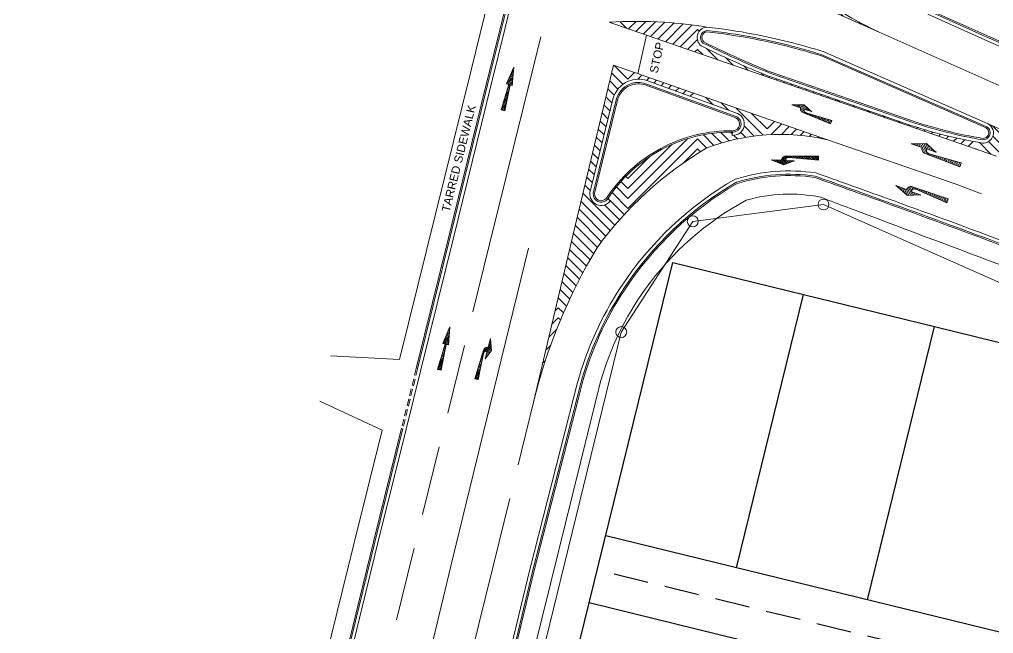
# Model space of a CAD drawing. Header units: metres. Extents: x -178 to 195, y -282 to 282.
# Drawn here: x -119 to -30.1, y 178.9 to 235 of the extents above; entities that cross this region are included whole.
import ezdxf
from ezdxf.enums import TextEntityAlignment as Align

# ---------------------------------------------------------------- set-up
doc = ezdxf.new("R2010")
doc.units = ezdxf.units.M
doc.linetypes.add('DASHED2', pattern=[9.524999999999999, 6.35, -3.175])
doc.linetypes.add('HIDDEN2', pattern=[4.762499999999999, 3.175, -1.5875])
doc.layers.add('CADASTRAL', color=7, linetype='Continuous')
for name, color, linetype, lineweight in [('my_cadastral', 14, 'Continuous', 0), ('ROAD_PAINT', 12, 'Continuous', 0), ('ROADS', 5, 'Continuous', 0)]:
    doc.layers.add(name, color=color, linetype=linetype, lineweight=lineweight)
doc.styles.add('Arial', font='arial.ttf', dxfattribs={"height": 1.68})
pattern_1 = [(45, (0, 0), (1.110223024625157e-16, 0.9071423681210248), [8.9802589, -8.9802589]), (135, (0, 0), (-1.110223024625157e-16, -0.9071423681210248), [8.9802589, -8.9802589])]

msp = doc.modelspace()

# ---------------------------------------------------------------- hatches: boundary and pattern name
at = {"layer": 'ROAD_PAINT', "linetype": 'Continuous', "lineweight": 0}
h = msp.add_hatch(dxfattribs=at)
h.set_pattern_fill('LT124 RAILW', color=2, scale=0.5, style=0)
h.set_pattern_definition(pattern_1)
edge = h.paths.add_edge_path(flags=0)
edge.add_line((-57.93220524840581, 262.2866603322327), (-61.89860524842516, 243.2716603321023))
edge.add_line((-61.89860524842516, 243.2716603321023), (-40.57190524848556, 233.8070603334345))
edge.add_arc((-26.57672327322751, 263.912363348283), 33.19931306723726, 225.760315768355, 245.0674938111032, ccw=False)
edge.add_arc((-26.57672327322781, 263.9123633482828), 33.19931306723699, 199.8000674166894, 225.7603157683552, ccw=False)
edge.add_arc((-36.1538789355508, 257.7449928383076), 22.24684788042048, 168.2203243312785, 193.1958876690717, ccw=False)
edge = h.paths.add_edge_path(flags=0)
edge.add_line((-59.8709052484628, 250.4797603338957), (-60.93500524834235, 245.2285603317432))
edge.add_arc((-58.53697672607257, 244.8634660139074), 2.425661694164169, 171.3433264724511, 209.3007967052226)
edge.add_arc((-58.53697672607269, 244.8634660139073), 2.425661694163986, 209.3007967052217, 238.2131117864745)
edge.add_line((-59.81472140674089, 242.8016214063875), (-53.07940524850711, 239.7566603319719))
edge.add_arc((-52.63874186652016, 240.7505849885753), 1.087230628352728, 246.0895641885094, 326.4151571708157)
edge.add_arc((-52.63874186652014, 240.7505849885753), 1.087230628352698, 326.4151571708164, 413.5441032947952)
edge.add_line((-51.99270524825261, 241.6250603324734), (-52.17096640133832, 241.3837659867035))
edge.add_arc((-45.28894668273624, 252.4202391954948), 13.00638059936726, 212.1052351275777, 238.0535498730533, ccw=False)
edge.add_arc((-45.28894668273651, 252.4202391954945), 13.00638059936688, 190.4559746781816, 212.1052351275773, ccw=False)
edge.add_line((-58.07935171056703, 250.0598418730856), (-57.78150524843659, 250.0239603319205))
edge.add_arc((-58.84789620673073, 250.1524283714414), 1.074101351414205, 353.1306855176528, 450.6512808351816)
edge.add_arc((-58.84789620673079, 250.1524283714415), 1.074101351414119, 90.65128083517865, 162.2568998240643)
h = msp.add_hatch(dxfattribs=at)
h.set_pattern_fill('LT124 RAILW', color=2, scale=0.5, style=0)
h.set_pattern_definition(pattern_1)
edge = h.paths.add_edge_path(flags=0)
edge.add_line((-65.19720951556668, 234.6989027893207), (-61.81381019979496, 233.5294053588354))
edge.add_line((-61.81381019979496, 233.5294053588354), (-29.86596885374256, 222.4863936192546))
edge.add_line((-29.86596885374256, 222.4863936192546), (-16.01840524846193, 217.1702603325248))
edge.add_line((-16.01840524846193, 217.1702603325248), (-3.185505248278787, 212.243660332635))
edge.add_line((-3.185505248278787, 212.243660332635), (13.21279475175106, 205.6180603322573))
edge.add_line((13.21279475175106, 205.6180603322573), (19.80579475167178, 202.8522603320889))
edge.add_line((19.80579475167178, 202.8522603320889), (13.34639475165022, 205.8052603318356))
edge.add_line((13.34639475165022, 205.8052603318356), (-2.838905248238007, 212.9842603318393))
edge.add_line((-2.838905248238007, 212.9842603318393), (-15.33930524840252, 218.5671603316441))
edge.add_line((-15.33930524840252, 218.5671603316441), (-30.60930679658082, 225.4312027448654))
edge.add_arc((-31.07627533330902, 224.6138540955163), 0.941338636669518, -27.00922006804501, 60.25976045999528, ccw=False)
edge.add_arc((-31.07627533330905, 224.6138540955163), 0.9413386366695045, 267.0773747043786, 332.99077993195556, ccw=False)
edge.add_arc((-23.94416907546005, 266.7269318343751), 43.64780879504443, 255.9755448551912, 260.53175968138896, ccw=False)
edge.add_arc((-23.94416907546488, 266.7269318343542), 43.6478087950229, 251.0563568588357, 255.9755448551906, ccw=False)
edge.add_line((-38.11390524835589, 225.4431603327394), (-50.46630524836655, 229.7128603332676))
edge.add_arc((-19.04023660781394, 308.3931982158526), 84.72421943882672, 245.6942598843257, 248.2275153835717, ccw=False)
edge.add_arc((-19.04023660779418, 308.3931982158946), 84.72421943887313, 243.52305313585669, 245.6942598843251, ccw=False)
edge.add_arc((-56.20944861914086, 233.304327144034), 0.9621781659847715, 164.0544481990009, 231.1132703444243, ccw=False)
edge.add_arc((-56.20944861914077, 233.304327144034), 0.9621781659848797, 96.05200131010491, 164.0544481990008, ccw=False)
edge.add_arc((-62.60321896104286, 196.9428040737477), 37.8451024204856, 80.42925443019817, 86.34098868298982)
edge.add_arc((-62.60321896104345, 196.9428040737363), 37.84510242049701, 86.34098868299003, 93.93026633314967)
h = msp.add_hatch(dxfattribs=at)
h.set_pattern_fill('LT124 RAILW', color=2, scale=0.5, style=0)
h.set_pattern_definition(pattern_1)
edge = h.paths.add_edge_path(flags=0)
edge.add_line((-64.8146052482407, 230.7742603318766), (-45.27729913638785, 223.9662733968627))
edge.add_arc((-49.58760861416079, 205.7930008240353), 18.6774356858874, 76.65722000311186, 111.219996597546)
edge.add_arc((-39.6250783814419, 194.8739370093137), 32.89755045507583, 120.5526861966422, 144.2018280320156)
edge.add_arc((-22.85089903203264, 187.9566231792617), 50.72323710457696, 148.9528917566809, 166.2266951006702)
edge.add_line((-72.11560524826194, 200.0328603331002), (-68.31690524829173, 216.128760331776))
edge.add_line((-68.31690524829173, 216.128760331776), (-64.8146052482407, 230.7742603318766))
edge = h.paths.add_edge_path(flags=0)
edge.add_arc((-54.0578619746124, 211.1971695064265), 13.48228246090942, 118.2134080577008, 146.7579088599786)
edge.add_line((-65.33392843168791, 218.587857269508), (-65.0909052484203, 218.4119603326544))
edge.add_arc((-65.93046143311803, 219.0196198950846), 1.036390240728398, 245.8603789326928, 324.1034823297297, ccw=False)
edge.add_arc((-65.93046143311803, 219.0196198950847), 1.036390240728428, 173.0815231640078, 245.86037893269338, ccw=False)
edge.add_line((-66.95930524845608, 219.1444603321142), (-64.86160524828384, 227.6822603321601))
edge.add_arc((-62.54164266028756, 227.119328812753), 2.387282619474351, 112.2687061045394, 166.360961455521, ccw=False)
edge.add_arc((-62.5416426602875, 227.1193288127528), 2.387282619474601, 71.21375122707758, 112.26870610453861, ccw=False)
edge.add_line((-61.77284577946754, 229.3794327177286), (-53.49885682414357, 226.3805584247827))
edge.add_arc((-53.91810712413772, 225.4232155197972), 1.045120209244462, -12.58703942930049, 66.34989012995487, ccw=False)
edge.add_arc((-53.91810712413782, 225.4232155197972), 1.045120209244601, 267.0713226886469, 347.4129605707009, ccw=False)
edge.add_line((-53.97150524848985, 224.3794603319839), (-53.95617740661682, 224.6790685048756))
edge.add_arc((-54.05786197461217, 211.1971695064267), 13.48228246090938, 89.56786606122098, 118.213408057702)

# ---------------------------------------------------------------- linework, layer by layer
at = {"layer": 'CADASTRAL', "color": 1, "linetype": 'Continuous', "lineweight": 0}
for p, q in [((-57.57410524848092, 216.5283603323624), (-45.64510524844081, 218.0683603319339)), ((-45.64510524844081, 218.0683603319339), (97.18589475173212, 154.5443603326567)), ((-64.10410524842882, 206.4183603329584), (-57.57410524848092, 216.5283603323624)), ((-119.026105248362, -17.44163966784254), (-64.10410524842882, 206.4183603329584))]:
    msp.add_line(p, q, dxfattribs=at)
for centre in [(-45.64510524844081, 218.0683603319339), (-57.57410524848092, 216.5283603323624), (-64.10410524842882, 206.4183603329584)]:
    msp.add_circle(centre, 0.5, dxfattribs=at)
at = {"layer": 'my_cadastral', "color": 252, "lineweight": -3, "true_color": 0x939598}
for p, q in [((-67.0233381442863, 181.7059866319653), (-59.40061116616464, 212.7759342181875)), ((-59.40061116616464, 212.7759342181875), (-47.46102973865131, 209.8466672133041)), ((-53.57990064851713, 184.9063802265022), (-47.46102973865131, 209.8466672133041)), ((-47.46102973865131, 209.8466672133041), (-35.52144683412985, 206.9173998460502)), ((-41.64031769111738, 181.9771130747783), (-35.52144678125154, 206.9174000615802)), ((-35.52144683412985, 206.9173998460502), (-23.51945082885215, 203.97282017999)), ((-73.14221035271491, 156.7656999637539), (-67.02333944284909, 181.7059869505558))]:
    msp.add_line(p, q, dxfattribs=at)
at = {"layer": 'my_cadastral', "color": 0, "lineweight": -3}
for p, q in [((103.5610536469287, 146.3532862000355), (-65.51948223889134, 187.8356465675709)), ((97.01538281582437, 141.4605893634582), (-67.0233381442863, 181.7059866319653))]:
    msp.add_line(p, q, dxfattribs=at)
at = {"layer": 'my_cadastral', "color": 0, "linetype": 'HIDDEN2', "lineweight": -3}
msp.add_line((100.2207748233154, 143.8565258136258), (-66.28690519127787, 184.7076595656031), dxfattribs=at)
at = {"layer": 'ROAD_PAINT', "color": 2, "linetype": 'Continuous', "lineweight": 0}
for p, q in [((-61.89860524842516, 243.2716603321023), (-40.57190524848556, 233.8070603334345)), ((-73.9075052482367, 230.5956603311934), (-74.57626876166465, 229.0715792507819)), ((-74.0903652176728, 230.1789421228629), (-73.9345200143494, 230.2717315025365)), ((-73.9075052482367, 230.5956603311934), (-74.04582281596632, 228.9370657372485)), ((-74.01470265889874, 230.3513713518412), (-73.92334387879582, 230.4057685087002)), ((-73.93904010012459, 230.5238005808196), (-73.91216378391782, 230.5397988652695)), ((-68.31690524829173, 216.128760331776), (-64.8146052482407, 230.7742603318766)), ((-64.8146052482407, 230.7742603318766), (-45.27729913638782, 223.9662733968627)), ((-74.54433661099316, 229.1443600993985), (-74.00158340118479, 229.4675280692028)), ((-74.468674052219, 229.3167893283769), (-73.9904019611717, 229.6015637302313)), ((-74.39301149344485, 229.4892185573551), (-73.97922717075319, 229.7355954319357)), ((-74.31734893467078, 229.6616477863334), (-73.9680510351996, 229.8696324380994)), ((-74.24168637589668, 229.8340770153117), (-73.95687094032164, 230.0036627946685)), ((-74.16602381712255, 230.00650624429), (-73.94569480476798, 230.1376998008322)), ((-75.06203903204062, 226.7107143868806), (-74.36409038338536, 229.0177738453686)), ((-74.74377146462155, 226.6300062787606), (-74.2580011942457, 228.9908711426618)), ((-74.57626876166465, 229.0715792507819), (-74.36409038338536, 229.0177738453686)), ((-74.55979383933315, 228.3708796776679), (-74.36125024399789, 228.4890971832721)), ((-74.51279103325166, 228.5262442188187), (-74.331376793586, 228.6342625049695)), ((-74.48956206738086, 229.0495916718598), (-74.01275819160334, 229.3334963674987)), ((-74.46579353162952, 228.6816101051047), (-74.30150999276866, 228.7794238673427)), ((-74.41879072554805, 228.8369746462555), (-74.27164184681627, 228.9245905341755)), ((-74.3717879194665, 228.9923391874064), (-74.02393432715691, 229.199459361335)), ((-74.2580011942457, 228.9908711426618), (-74.04582281596632, 228.9370657372485)), ((-74.18949410035874, 228.9734987223891), (-74.03511046271059, 229.0654223551714)), ((-74.84180671649794, 227.4386857811686), (-74.54046569322598, 227.6181157859248)), ((-74.79480391041646, 227.5940503223194), (-74.51059358794919, 227.7632758031628)), ((-74.7478011043349, 227.7494148634703), (-74.48072544199685, 227.9084424699955)), ((-74.70080225757782, 227.9047860542156), (-74.4508572960444, 228.0536091368281)), ((-74.6537994514962, 228.0601505953664), (-74.4209851907676, 228.1987691540662)), ((-74.60679664541459, 228.2155151365171), (-74.39111704481522, 228.3439358208988)), ((-75.06203903204062, 226.7107143868806), (-74.74377146462155, 226.6300062787606)), ((-75.02981263636461, 226.8172262714303), (-74.65994089122495, 227.0374610726484)), ((-75.01486116963021, 226.6987507549869), (-74.68980903717747, 226.8922944058156)), ((-74.98281513474255, 226.9725921577162), (-74.63006878594821, 227.1826210898864)), ((-74.93581232866109, 227.1279566988669), (-74.60020063999575, 227.3277877567191)), ((-74.88880952257956, 227.2833212400178), (-74.57033383917846, 227.4729491190921)), ((-74.86482453388946, 226.6607036076839), (-74.71967718312983, 226.747127738983)), ((-47.41350524835434, 227.1774603319354), (-48.53408395158272, 227.1757487919833)), ((-47.73502631793503, 226.8974478521813), (-48.53408395158272, 227.1757487919833)), ((-48.42279020554628, 227.1369866892115), (-48.44159603165228, 227.1758928006938)), ((-48.28153679235815, 227.0877900405781), (-48.32420455457827, 227.1760711027973)), ((-48.1402783850598, 227.0385916525636), (-48.20681807161449, 227.1762511442814)), ((-47.9990249718718, 226.9893950039302), (-48.08943158865056, 227.1764311857656)), ((-47.85777155868378, 226.9401983552966), (-47.97204011157651, 227.1766094878689)), ((-47.49907444860472, 226.4411556284452), (-47.85465362861274, 227.1767895293532)), ((-47.75094397136407, 226.8323544526579), (-47.75423394126462, 226.7654277623207)), ((-47.75423394126462, 226.7654277623207), (-47.74478187376054, 226.6990863150654)), ((-47.73502631793503, 226.8974478521813), (-47.75094397136407, 226.8323544526579)), ((-47.67217213362075, 226.5562327538429), (-47.74694954012585, 226.7109347114938)), ((-47.74478187376054, 226.6990863150654), (-47.72293011932874, 226.6357397113326)), ((-47.35343040554179, 226.3828755003395), (-47.73726714564889, 227.1769695708374)), ((-47.41409215154808, 226.7514161656748), (-47.61987566857491, 227.1771478729407)), ((-47.2927529118213, 226.743410021382), (-47.5024891856111, 227.1773279144251)), ((-47.41717259096715, 226.7357061017421), (-47.42035175656389, 226.6874109296605)), ((-47.40541504405543, 226.7826487145132), (-47.41717259096715, 226.7357061017421)), ((-47.41350524835434, 227.1774603319354), (-46.73620427587549, 226.5495716774292)), ((-46.73620427587549, 226.5495716774292), (-47.40541504405543, 226.7826487145132)), ((-47.15149450452305, 226.6942116333676), (-47.36200063381711, 227.1297136361964)), ((-47.01024109133498, 226.6450149847343), (-47.1491446905754, 226.93239191132)), ((-46.8689876781468, 226.5958183361006), (-46.93629048671463, 226.7350651923333)), ((-47.72293011932874, 226.6357397113326), (-47.68946583404413, 226.5776780755852)), ((-47.68946583404413, 226.5776780755852), (-47.64560666934619, 226.5270166730314)), ((-47.64560666934619, 226.5270166730314), (-47.5929387081493, 226.4855846950058)), ((-47.5929387081493, 226.4855846950058), (-47.53337022653427, 226.4548811552291)), ((-44.99498667460791, 225.4391370264941), (-47.53337022653427, 226.4548811552291)), ((-47.42035175656389, 226.6874109296605), (-47.41485460673251, 226.6393306642582)), ((-47.41485460673251, 226.6393306642582), (-47.40086293041009, 226.5930013972721)), ((-47.40086293041009, 226.5930013972721), (-47.37881500841386, 226.5499141551723)), ((-47.37881500841386, 226.5499141551723), (-47.3494297407407, 226.5114617033291)), ((-47.3494297407407, 226.5114617033291), (-47.31364391058037, 226.4788774965298)), ((-47.31364391058037, 226.4788774965298), (-47.27261762649031, 226.4532039749361)), ((-47.27261762649031, 226.4532039749361), (-47.22766592020179, 226.4352799403533)), ((-47.20778636247891, 226.3245953722342), (-47.26935433795572, 226.451977817177)), ((-44.89062382217746, 225.7387836390979), (-47.23759476512151, 226.4384468269435)), ((-47.06213732530566, 226.2663135047475), (-47.12969574214256, 226.4060805791747)), ((-46.91649328224284, 226.2080333766422), (-46.99245215549698, 226.3651795915564)), ((-46.77084923917987, 226.1497532485368), (-46.85520856885143, 226.3242786039382)), ((-46.62520020200668, 226.0914713810503), (-46.71795998809574, 226.2833758769393)), ((-46.47955615894369, 226.0331912529447), (-46.58071640145011, 226.242474889321)), ((-46.33391211588076, 225.9749111248392), (-46.44346782069438, 226.2015721623221)), ((-46.18826807281781, 225.9166309967335), (-46.30622597342974, 226.1606661805935)), ((-46.04261903564461, 225.8583491292471), (-46.16898238678417, 226.1197651929754)), ((-45.89697499258166, 225.8000690011416), (-46.03173380602838, 226.0788624659762)), ((-45.75133094951872, 225.7417888730361), (-45.89449021938289, 226.0379614783582)), ((-45.60568191234561, 225.6835070055496), (-45.75724663273731, 225.99706049074)), ((-45.46003786928266, 225.625226877444), (-45.61999805198153, 225.9561577637409)), ((-45.31439382621968, 225.5669467493385), (-45.48275446533594, 225.9152567761226)), ((-45.16874978315675, 225.508666621233), (-45.34551087869041, 225.8743557885045)), ((-45.02310074598365, 225.4503847537464), (-45.2082622979347, 225.8334530615055)), ((-44.95528704554337, 225.5531225979285), (-45.07101871128913, 225.7925520738873)), ((-44.99498667460791, 225.4391370264941), (-44.89062382217746, 225.7387836390979)), ((-44.90609039690764, 225.69437601111), (-44.93377512464361, 225.751651086269)), ((-36.2399052484252, 223.627960331738), (-37.63880699888795, 223.6099599103936)), ((-36.63732680436964, 223.273842179394), (-37.63880699888795, 223.6099599103936)), ((-37.49931958554524, 223.5631450126728), (-37.52334748750879, 223.6114490177574)), ((-37.32228292415921, 223.5037278007754), (-37.37679896027748, 223.6133334900472)), ((-37.14524000352198, 223.4443084881421), (-37.23025669229746, 223.615220063073)), ((-36.96820334213606, 223.3848912762447), (-37.08371442431726, 223.6171066360984)), ((-36.79116668075017, 223.3254740643472), (-36.9371658970859, 223.6189911083881)), ((-36.33630582198858, 222.707549097909), (-36.79062362910585, 223.620877681414)), ((-36.6562768290217, 223.1923544971629), (-36.65943655053854, 223.1087569088337)), ((-36.63732680436964, 223.273842179394), (-36.6562768290217, 223.1923544971629)), ((-36.15365932333213, 222.6368542635018), (-36.64408136112572, 223.6227642544394)), ((-36.23460653940668, 223.0960801864941), (-36.49753283389448, 223.6246487267292)), ((-36.08301377595507, 223.0878031160218), (-36.35099056591438, 223.6265352997549)), ((-36.2399052484252, 223.627960331738), (-35.38547656122189, 222.8536950156449)), ((-36.22421622413094, 223.1351936153569), (-36.23822974438642, 223.0764241964062)), ((-35.38547656122189, 222.8536950156449), (-36.22421622413094, 223.1351936153569)), ((-35.90597085531791, 223.0283838033885), (-36.1749311556467, 223.5690826848106)), ((-35.72893419393197, 222.9689665914912), (-35.90640921330728, 223.3257603773953)), ((-49.45309717253293, 222.2523325419583), (-49.4773482598431, 222.1826189792742)), ((-49.41607470654515, 222.3161858360724), (-49.45309717253293, 222.2523325419583)), ((-49.36762429772388, 222.3718650558011), (-49.41607470654515, 222.3161858360724)), ((-48.93206980376481, 221.821511959878), (-49.39986353576456, 222.3373105316255)), ((-49.30949492791665, 222.4173502827007), (-49.36762429772388, 222.3718650558011)), ((-49.08946618600148, 222.1684702244766), (-49.31307813107391, 222.4150291542014)), ((-49.24380195812217, 222.4510010510855), (-49.30949492791665, 222.4173502827007)), ((-49.17292070190906, 222.471586144592), (-49.24380195812217, 222.4510010510855)), ((-49.02845257402471, 222.2746053327042), (-49.20141715614539, 222.4653256146849)), ((-49.09941816887201, 222.4783677418267), (-49.17292070190906, 222.471586144592)), ((-46.08798680434672, 222.4684984838217), (-49.09941816887201, 222.4783677418267)), ((-48.93486589528527, 222.3448247367137), (-49.05584417275535, 222.4782238964669)), ((-49.02107379849182, 222.2826429941501), (-49.05447637519713, 222.2411004370604)), ((-48.98078137990658, 222.3175451159731), (-49.02107379849182, 222.2826429941501)), ((-48.9349073337227, 222.344692627819), (-48.98078137990658, 222.3175451159731)), ((-48.88491723651114, 222.3632123070103), (-48.9349073337227, 222.344692627819)), ((-48.80385255636251, 222.3737828999403), (-48.89810194474877, 222.477704129731)), ((-48.83242678945152, 222.3725006886459), (-48.88491723651114, 222.3632123070103)), ((-48.77912391354874, 222.3722669177827), (-48.83242678945152, 222.3725006886459)), ((-46.10502369250202, 222.1194221791254), (-48.79057048691685, 222.3731288284081)), ((-48.6326461300152, 222.3584172432346), (-48.74035943279417, 222.4771901809333)), ((-48.46062038915875, 222.3421543252579), (-48.58262302272607, 222.4766706981458)), ((-48.28860075018882, 222.3258858732908), (-48.42488079471959, 222.4761509314097)), ((-48.11657500933256, 222.3096229553142), (-48.26713828276505, 222.4756369826124)), ((-47.94454926847622, 222.2933600373376), (-48.10939605475843, 222.4751172158764)), ((-47.77252962950637, 222.2770915853709), (-47.95165382675206, 222.4745974491404)), ((-47.60050388864994, 222.260828667394), (-47.79391131479731, 222.4740835003428)), ((-47.42848396573207, 222.2445660333656), (-47.63616908679087, 222.4735637336069)), ((-47.25645850882378, 222.2282972974506), (-47.47842657483632, 222.4730497848094)), ((-47.08443858590607, 222.2120346634219), (-47.32068434682974, 222.4725300180734)), ((-46.91241284504954, 222.1957717454454), (-47.16294211882324, 222.4720102513373)), ((-46.74038738814127, 222.1795030095304), (-47.00520542480709, 222.471496586488)), ((-46.56836164728499, 222.1632400915538), (-46.84746319680048, 222.470976819752)), ((-46.39634200831524, 222.1469716395868), (-46.68972068484582, 222.4704628709544)), ((-46.22431626745878, 222.13070872161), (-46.53197845683945, 222.4699431042186)), ((-46.1025612942675, 222.169875341031), (-46.37424176282315, 222.4694294393691)), ((-46.09453010519068, 222.3344299110643), (-46.21649953481663, 222.4689096726332)), ((-46.10502369250202, 222.1194221791254), (-46.08798680434672, 222.4684984838217)), ((-36.65943655053854, 223.1087569088337), (-36.64669744855395, 223.0260703213468)), ((-36.55402939801846, 222.8487604229506), (-36.64957128926344, 223.0408311250653)), ((-36.64669744855395, 223.0260703213468), (-36.61852102412453, 222.947298023707)), ((-36.61852102412453, 222.947298023707), (-36.57592238044948, 222.8752878545888)), ((-36.57592238044948, 222.8752878545888), (-36.52045157398588, 222.8126632646602)), ((-36.52045157398588, 222.8126632646602), (-36.45411455969982, 222.7616853553181)), ((-36.45411455969982, 222.7616853553181), (-36.37931484298163, 222.7241984743385)), ((-33.19602732293171, 221.4920827951151), (-36.37931484298163, 222.7241984743385)), ((-36.23822974438642, 223.0764241964062), (-36.24151489981823, 223.0160876897276)), ((-36.24151489981823, 223.0160876897276), (-36.23397162007936, 222.956142300034)), ((-36.23397162007936, 222.956142300034), (-36.21584859580506, 222.8985031045797)), ((-36.21584859580506, 222.8985031045797), (-36.18771408309275, 222.8450252902309)), ((-36.18771408309275, 222.8450252902309), (-36.15048527084663, 222.7974374024358)), ((-36.15048527084663, 222.7974374024358), (-36.10534909716066, 222.7572660194316)), ((-36.10534909716066, 222.7572660194316), (-36.05376859448209, 222.7257960959996)), ((-36.05376859448209, 222.7257960959996), (-35.99739731787453, 222.7040561724025)), ((-35.97101282467576, 222.5661594290954), (-36.04967735970404, 222.7243115630756)), ((-33.06998317380457, 221.8676378680524), (-36.00983728103214, 222.707869140902)), ((-35.78836006676801, 222.4954624939525), (-35.87467837086262, 222.668990744825)), ((-35.6057135681117, 222.424767659546), (-35.70276500044572, 222.619873036954)), ((-35.55189753254585, 222.9095493795936), (-35.63788937170378, 223.0824318107286)), ((-35.42306706945517, 222.3540728251392), (-35.53085163002875, 222.5707553290829)), ((-35.2404143115475, 222.2833758899966), (-35.35893200036071, 222.5216355204761)), ((-35.057767812891, 222.2126810555897), (-35.18701862994373, 222.4725178126048)), ((-34.87512131423458, 222.1419862211831), (-35.0150990002756, 222.423398003998)), ((-34.6924748155781, 222.0712913867761), (-34.84318773059453, 222.3742740368757)), ((-34.50982205767038, 222.0005944516334), (-34.67127436017762, 222.3251563290047)), ((-34.32717555901394, 221.9298996172267), (-34.49935473050947, 222.2760365203978)), ((-49.27510524840181, 221.6909603313543), (-50.41881656122295, 222.155005647347)), ((-49.48794641535427, 222.1095739456023), (-50.41881656122295, 222.155005647347)), ((-50.28688378532473, 222.1014748272298), (-50.33157075680138, 222.150747561101)), ((-50.03804654338898, 222.0005119060356), (-50.16701618676544, 222.1427163720251)), ((-49.78920901750514, 221.8995548027795), (-50.00246161672946, 222.134685182949)), ((-49.5403717755694, 221.798591881585), (-49.83790122875514, 222.126653709925)), ((-49.29153453363382, 221.6976289603907), (-49.67334665871915, 222.1186225208492)), ((-49.1659060511975, 221.7325184412897), (-49.50879208868317, 222.1105913317733)), ((-49.4773482598431, 222.1826189792742), (-49.48794641535427, 222.1095739456023)), ((-49.04898806945528, 221.7770122916149), (-49.46160791840565, 222.2319750544836)), ((-49.27510524840181, 221.6909603313543), (-48.32435873301812, 222.0527843184212)), ((-49.09660358342683, 222.1436310397829), (-49.10396248018327, 222.0908333686325)), ((-48.32435873301812, 222.0527843184212), (-49.10396248018327, 222.0908333686325)), ((-49.0799263789489, 222.1942593768526), (-49.09660358342683, 222.1436310397829)), ((-49.05447637519713, 222.2411004370604), (-49.0799263789489, 222.1942593768526)), ((-48.81515182202251, 221.8660058102034), (-49.01512256063696, 222.0864974805971)), ((-48.69823384028017, 221.9104996605282), (-48.85056799060092, 222.0784662915211)), ((-48.58131004059972, 221.9549932269052), (-48.68600760262657, 222.0704348184973)), ((-48.46439205885736, 221.9994870772298), (-48.52145303259065, 222.0624036294213)), ((-48.34747379316702, 222.0439867454933), (-48.35689846255477, 222.0543724403456)), ((-34.14452906035751, 221.8592047828199), (-34.3274413600926, 222.2269188125268)), ((-33.96187630244985, 221.7885078476772), (-34.15552798967566, 222.1778011046556)), ((-33.7792298037934, 221.7178130132704), (-33.98360836000749, 222.1286812960487)), ((-33.59658330513693, 221.6471181788636), (-33.81169498959051, 222.0795635881776)), ((-33.41393680648049, 221.5764233444569), (-33.63978161917366, 222.0304458803066)), ((-33.23128404857287, 221.5057264093142), (-33.46786198950556, 221.9813260716998)), ((-33.14808012860376, 221.6349439448604), (-33.29594861908862, 221.9322083638286)), ((-33.19602732293171, 221.4920827951151), (-33.06998317380457, 221.8676378680524)), ((-33.0886629167052, 221.8119806062431), (-33.12403524867175, 221.8830906559575)), ((-37.98170524831949, 218.8978603319265), (-39.05222955941001, 219.8115439624147)), ((-38.06136019156132, 219.4274013367706), (-39.05222955941001, 219.8115439624147)), ((-38.92873958763795, 219.7061450582796), (-38.95936032790839, 219.7755401948261)), ((-38.69582585336298, 219.5073542915011), (-38.78419939540689, 219.707633382178)), ((-38.46290971819688, 219.3085697176557), (-38.60903846290545, 219.6397265695294)), ((-37.90924194309618, 219.6250952880506), (-37.97227929513884, 219.5693278318812)), ((-37.83678088599797, 219.6679057652247), (-37.90924194309618, 219.6250952880506)), ((-37.56355407311635, 218.9156741943505), (-37.88409918714795, 219.6421188119869)), ((-37.75751544583729, 219.6962030666618), (-37.83678088599797, 219.6679057652247)), ((-37.60900277612166, 219.3477303363609), (-37.76222782282271, 219.6949810214919)), ((-37.67432482295497, 219.7089734163328), (-37.75751544583729, 219.6962030666618)), ((-37.59022221788562, 219.7057394004775), (-37.67432482295497, 219.7089734163328)), ((-37.50479095203632, 219.4406139887012), (-37.62330882819198, 219.7092201807384)), ((-37.50825069571805, 219.6866264518032), (-37.59022221788562, 219.7057394004775)), ((-34.25337850618299, 218.5922483382244), (-37.50825069571805, 219.6866264518032)), ((-37.37825916792252, 219.4829143873314), (-37.46115460022655, 219.6707901877006)), ((-37.22607940193271, 219.467100940695), (-37.29066167159785, 219.6134623735774)), ((-38.22999598392197, 219.1097789508769), (-38.43387133747044, 219.5718173559899)), ((-37.9970822496472, 218.9109881840986), (-38.25871040496894, 219.5039105433418)), ((-37.84859454154985, 218.9035303362139), (-38.08354947246745, 219.4360037306934)), ((-38.02360666945163, 219.5026235255171), (-38.06136019156132, 219.4274013367706)), ((-37.97227929513884, 219.5693278318812), (-38.02360666945163, 219.5026235255171)), ((-37.70607550777878, 218.9095991688156), (-37.98881396168682, 219.5503633516076)), ((-37.98170524831949, 218.8978603319265), (-36.8227734817501, 218.947223054715)), ((-37.62566424660864, 219.3234223620353), (-37.65262657732362, 219.2689425036921)), ((-36.8227734817501, 218.947223054715), (-37.65262657732362, 219.2689425036921)), ((-37.58939999735281, 219.372201657396), (-37.62566424660864, 219.3234223620353)), ((-37.54500631561822, 219.4137260538263), (-37.58939999735281, 219.372201657396)), ((-37.42103503934525, 218.9217430269525), (-37.55806048202957, 219.2322808918573)), ((-37.49391453401377, 219.4466555451023), (-37.54500631561822, 219.4137260538263)), ((-37.43775745722391, 219.4699205725379), (-37.49391453401377, 219.4466555451023)), ((-37.37835154602606, 219.4827863552083), (-37.43775745722391, 219.4699205725379)), ((-37.2785160055742, 218.9278118595538), (-37.38289954952801, 219.1643740792089)), ((-37.31759682061512, 219.4848354553834), (-37.37835154602606, 219.4827863552083)), ((-37.25745866321125, 219.475996342301), (-37.31759682061512, 219.4848354553834)), ((-37.19986810279318, 219.4565617240492), (-37.25745866321125, 219.475996342301)), ((-34.39743199080048, 218.2206723252814), (-37.21194333553158, 219.4616135126723)), ((-37.13599077886985, 218.9338782912641), (-37.20773242409295, 219.0964648656694)), ((-37.04636043478045, 219.3888643504461), (-37.1201663420778, 219.5561407523875)), ((-36.99347174509879, 218.9399471238654), (-37.03257149159151, 219.028558053021)), ((-36.86607784450017, 219.3093620670361), (-36.94967960638265, 219.4988153391557)), ((-36.85095031043638, 218.9460221494007), (-36.85741055909008, 218.9606512403731)), ((-36.68580384804485, 219.2298559915841), (-36.77918667775404, 219.4414875250323)), ((-36.50552125776471, 219.1503537081745), (-36.60869134823396, 219.3841659038428)), ((-36.32523866748452, 219.0708514247646), (-36.43819841960524, 219.3268380897193)), ((-36.14496467102916, 218.9913453493129), (-36.26770549097671, 219.269510275596)), ((-35.96468208074895, 218.9118430659029), (-36.09721016145652, 219.2121886544063)), ((-35.78440568340234, 218.8323431833846), (-35.92671723282792, 219.1548608402829)), ((-35.60412549401345, 218.752834707041), (-35.75622190330791, 219.0975392190932)), ((-35.42384909666704, 218.6733348245228), (-35.58572897467925, 219.0402114049697)), ((-35.24356650638659, 218.5938325411132), (-35.41523604605064, 218.9828835908463)), ((-35.06328631699776, 218.5143240647697), (-35.24474690946414, 218.9255643705481)), ((-34.88300372671758, 218.4348217813602), (-35.07425398083535, 218.8682365564248)), ((-34.7027297302624, 218.3553157059084), (-34.90375865131531, 218.8109149352348)), ((-34.52244713998217, 218.2758134224982), (-34.73326572268672, 218.7535871211117)), ((-34.37661146049053, 218.2743774450191), (-34.56277658610016, 218.6962679008132)), ((-34.39743199080048, 218.2206723252814), (-34.25337850618299, 218.5922483382244)), ((-34.3087046478417, 218.4495383775197), (-34.39228365747152, 218.6389400866898)), ((-68.31690524829173, 216.128760331776), (-72.115605248262, 200.0328603331)), ((-79.74000524824078, 206.9107603328303), (-80.39861134073395, 205.3822624455266)), ((-80.06911071265966, 206.1469699385446), (-79.78543016098207, 206.3184473816727)), ((-79.99459732915963, 206.3198988762203), (-79.775146276189, 206.452555795804)), ((-79.92008794914871, 206.4928344369947), (-79.76486370120051, 206.5866588966415)), ((-79.74000524824078, 206.9107603328303), (-79.86728196690484, 205.2512819769932)), ((-79.84557456564879, 206.6657633746704), (-79.75457981640754, 206.7207673107728)), ((-79.77106118214871, 206.8386923123462), (-79.74429192812532, 206.8548691018057)), ((-80.39861134073395, 205.3822624455266), (-80.18607959120237, 205.3298702581134)), ((-80.36716424665973, 205.4552541878414), (-79.82657370713238, 205.7820269713444)), ((-80.31176024128793, 205.3608523781402), (-79.83685628212076, 205.6479238705069)), ((-80.29265086315962, 205.6281831255172), (-79.8162845090456, 205.916134075671)), ((-80.21813747965962, 205.801112063193), (-79.80600193405722, 206.0502371765086)), ((-80.19360769164672, 205.304384937023), (-79.84714016691379, 205.5138154563757)), ((-80.14362409615966, 205.9740410008688), (-79.79571804926418, 206.1843455906399)), ((-80.01119252780653, 205.2867580368954), (-79.85742405170691, 205.3797070422445)), ((-76.25428011199568, 205.0208020238952), (-76.04975275375261, 205.8418459171895)), ((-76.18670682942411, 205.2920646631907), (-76.00866125034311, 205.3990957869012)), ((-76.15055150567066, 205.4372046974279), (-76.01950913900988, 205.5159800976921)), ((-76.11439490362129, 205.5823498631891), (-76.0303570276771, 205.6328644084828)), ((-76.07823957986781, 205.7274898974266), (-76.04120363804785, 205.749753850798)), ((-75.94620524825586, 204.7260603313334), (-76.04975275375261, 205.8418459171895)), ((-80.8686595274835, 203.0182171068501), (-80.18607959120237, 205.3298702581134)), ((-80.54986190318601, 202.9396288257301), (-80.07981371643652, 205.3036741644065)), ((-80.46940935411992, 204.37034022808), (-80.23752274191914, 204.5105050735181)), ((-80.4234415248253, 204.5260141279364), (-80.2086213274575, 204.655867295378)), ((-80.37747369553092, 204.6816880277928), (-80.17972122280044, 204.8012242039442)), ((-80.33150586623647, 204.8373619276491), (-80.15081449504505, 204.9465851159994)), ((-80.28554335023566, 204.9930371373102), (-80.12191439038806, 205.0919420245656)), ((-80.23957552094123, 205.1487110371665), (-80.0930129759264, 205.2373042464255)), ((-80.07981371643652, 205.3036741644065), (-79.86728196690484, 205.2512819769932)), ((-77.45752897558366, 202.1595645497251), (-76.67668784732128, 204.7797581158886)), ((-77.14963751561197, 202.0828667903782), (-76.66617280566005, 204.4837131115076)), ((-76.77684396420565, 204.4436807586708), (-76.65558426165262, 204.5165710009576)), ((-76.73204179283852, 204.5940187979436), (-75.97611886263824, 205.0484377230047)), ((-76.68723962147055, 204.7443568372171), (-75.98696675130522, 205.1653220337954)), ((-76.65152521728311, 204.8418705414269), (-76.67668784732128, 204.7797581158886)), ((-76.65465976020648, 204.5199322227575), (-76.66842420949268, 204.47353753718)), ((-76.6328211361279, 204.5631220386361), (-76.65465976020648, 204.5199322227575)), ((-76.61505139991851, 204.8980860516232), (-76.65152521728311, 204.8418705414269)), ((-76.60362415186017, 204.6017211614583), (-76.6328211361279, 204.5631220386361)), ((-76.56858577281201, 204.9463680310181), (-76.61505139991851, 204.8980860516232)), ((-76.56800149768688, 204.6344795423499), (-76.60362415186017, 204.6017211614583)), ((-76.58837061568782, 204.9271968575716), (-76.44110499379266, 205.0157247787739)), ((-76.5138058070187, 204.9849707159378), (-76.56858577281201, 204.9463680310181)), ((-76.52709638477084, 204.6603521733221), (-76.56800149768688, 204.6344795423499)), ((-76.48223047771361, 204.6784965490268), (-76.52709638477084, 204.6603521733221)), ((-76.45270734818784, 205.0124892497782), (-76.5138058070187, 204.9849707159378)), ((-75.94620524825586, 204.7260603313334), (-76.50993930979911, 203.9944971572781)), ((-76.50993930979911, 203.9944971572781), (-76.3386476472707, 204.6821214179116)), ((-76.43484879944505, 204.688340691544), (-76.48223047771361, 204.6784965490268)), ((-76.38749950284378, 205.0279315977092), (-76.45270734818784, 205.0124892497782)), ((-76.38646456275139, 204.6895639576032), (-76.43484879944505, 204.688340691544)), ((-76.40364132853645, 204.4212141947199), (-75.98907337957782, 204.6704294443226)), ((-76.32055078489294, 205.0307378311565), (-76.38749950284378, 205.0279315977092)), ((-76.3386476472707, 204.6821214179116), (-76.38646456275139, 204.6895639576032)), ((-76.37053955193839, 204.687924065414), (-75.96527225226714, 204.9315482806899)), ((-76.36748472648692, 204.5663593604815), (-75.95442436360022, 204.8146639698988)), ((-76.25428011199568, 205.0208020238952), (-76.32055078489294, 205.0307378311565)), ((-76.2228621531776, 205.1469246289537), (-75.9978146399721, 205.2822063445861)), ((-80.74521232639776, 203.4362902058433), (-80.41093792586251, 203.6383503018493)), ((-80.69924449710328, 203.5919641056999), (-80.38203782120557, 203.7837072104154)), ((-80.65327666780875, 203.7476380055562), (-80.35313640674389, 203.9290694322753)), ((-80.6073088385143, 203.9033119054126), (-80.32423098879309, 204.0744250310368)), ((-80.56134100921975, 204.058985805269), (-80.29532957433152, 204.2197872528967)), ((-80.51537718341443, 204.2146663282238), (-80.26642815986985, 204.3651494747566)), ((-77.04565954900333, 203.5416422599839), (-76.829893455624, 203.6713445009744)), ((-77.00085737763578, 203.6919802992569), (-76.80163375221154, 203.8117424894157)), ((-76.95605520626819, 203.8423183385301), (-76.77337532709474, 203.9521353463333)), ((-76.91125175660447, 203.9926615093275), (-76.74511562368195, 204.0925333347745)), ((-76.86644958523708, 204.1429995486005), (-76.71685719856514, 204.2329261916919)), ((-76.82164741386961, 204.2933375878733), (-76.68859877344825, 204.3733190486089)), ((-76.4759519760432, 204.1309341262457), (-76.34339817008261, 204.2106137568749)), ((-76.43979665228956, 204.2760741604832), (-76.16623320906797, 204.4405209614508)), ((-80.8686595274835, 203.0182171068501), (-80.54986190318601, 202.9396288257301)), ((-80.83714267169293, 203.1249410963262), (-80.46874475827492, 203.347632481228)), ((-80.82140309297517, 203.0065677039786), (-80.49764617273667, 203.2022702593679)), ((-80.79118015569217, 203.2806163059873), (-80.4398393403242, 203.4929880799894)), ((-80.67111657958763, 202.969519878454), (-80.52654758719825, 203.056908037508)), ((-77.35927730516865, 202.4892657220234), (-77.02771011955863, 202.6885855178005)), ((-77.31447513380121, 202.6396037612972), (-76.99945169444173, 202.8289783747179)), ((-77.2696729624336, 202.7899418005699), (-76.97119199102903, 202.9693763631595)), ((-77.22486951276997, 202.9402849713676), (-76.94293356591184, 203.1097692200766)), ((-77.180067341402, 203.0906230106401), (-76.91467514079532, 203.2501620769941)), ((-77.1352651700347, 203.2409610499132), (-76.8864154373823, 203.3905600654356)), ((-77.09046172037122, 203.3913042207105), (-76.8581570122658, 203.530952922353)), ((-77.45752897558366, 202.1595645497251), (-77.14963751561197, 202.0828667903782)), ((-77.44888292620023, 202.1885845119532), (-77.08422824808795, 202.4077946724414)), ((-77.40407947653642, 202.3389276827505), (-77.05596854467531, 202.5481926608833)), ((-77.34040706421061, 202.1303887220697), (-77.112486673205, 202.2674018155246)), ((-77.19526702997972, 202.0942333983134), (-77.14074509832197, 202.1270089586073))]:
    msp.add_line(p, q, dxfattribs=at)
at = {"layer": 'ROAD_PAINT', "color": 7, "linetype": 'Continuous', "lineweight": 0}
for p, q in [((-65.19720951556668, 234.6989027893207), (-61.81381019979496, 233.5294053588354)), ((-40.57190524848556, 233.8070603334345), (-28.51420524850255, 228.442860331852)), ((-71.4295052483285, 233.3860603324138), (-76.12990524832276, 214.4380603325553)), ((-62.58385323262866, 229.9969305152378), (-61.81381019979496, 233.5294053588354)), ((-61.81381019979496, 233.5294053588354), (-29.86596885374256, 222.4863936192546)), ((-15.33930524840252, 218.5671603316441), (-30.60930679658082, 225.4312027448654)), ((-33.61800524831779, 219.9663603324443), (-45.27729913638772, 223.9662733968627)), ((-72.56260524821846, 214.0886603323743), (-75.75380524831417, 201.0355603313074)), ((-75.75380524831417, 201.0355603313074), (-79.4730052482264, 185.8067603320815)), ((-79.4730052482264, 185.8067603320815), (-82.94380524833832, 171.421760332305)), ((-79.47250524831907, 170.1593603319488), (-75.78720524843084, 185.0546603319235))]:
    msp.add_line(p, q, dxfattribs=at)
at = {"layer": 'ROAD_PAINT', "color": 7, "linetype": 'DASHED2', "lineweight": 0}
for p, q in [((-4.54550524847582, 208.8178603323177), (-33.61800524831779, 219.9663603324443)), ((-76.12990524832276, 214.4380603325553), (-83.08880524826236, 186.331460332498)), ((-75.78720524843084, 185.0546603319235), (-72.115605248262, 200.0328603331)), ((-83.08880524826236, 186.331460332498), (-87.87380524846958, 166.8693603319116))]:
    msp.add_line(p, q, dxfattribs=at)
at = {"layer": 'ROAD_PAINT', "color": 7, "linetype": 'Continuous', "lineweight": 0}
for centre, radius, start, end in [((-26.57672327322737, 263.9123633482831), 33.19931306723748, 225.760315768355, 245.0674938111031), ((-62.60321896104345, 196.9428040737421), 37.84510242049114, 86.34098868298946, 93.93026633315027), ((-62.60321896104345, 196.9428040737421), 37.84510242049114, 80.42925443019868, 86.34098868298946), ((-49.58760861416073, 205.7930008240351), 18.67743568588761, 76.65722000311214, 111.2199965975458), ((-39.62507838144159, 194.8739370093134), 32.89755045507625, 120.5526861966424, 144.2018280320152), ((-22.85089903203322, 187.956623179262), 50.72323710457634, 148.9528917566807, 166.2266951006706)]:
    msp.add_arc(centre, radius, start, end, dxfattribs=at)
at = {"layer": 'ROAD_PAINT', "color": 2, "linetype": 'Continuous', "lineweight": 0}
for p in [(-46.73620427587549, 226.5495716774292), (-35.38547656122189, 222.8536950156449), (-48.32435873301812, 222.0527843184212), (-36.8227734817501, 218.947223054715), (-76.50993930979911, 203.9944971572781)]:
    msp.add_point(p, dxfattribs=at)
at = {"layer": 'ROADS', "color": 9, "linetype": 'Continuous', "lineweight": 0}
for p, q in [((-73.30220524839388, 248.6068603317253), (-77.77030524850124, 230.4419603319839)), ((-76.01630524831853, 228.9085603333078), (-71.52080524833582, 247.0338603323326)), ((-36.1345114898853, 235.4340797798259), (-30.91780524823116, 233.1073603327386)), ((-30.91780524823116, 233.1073603327386), (-21.36270524842985, 228.845660333056)), ((-45.68500524847332, 232.0259603331797), (-30.60930679658091, 225.4312027448654)), ((-84.34319705399592, 203.9139915011259), (-77.77030524850124, 230.4419603319839)), ((-61.7728457794683, 229.3794327177289), (-53.49885682414347, 226.3805584247826)), ((-50.46630524836655, 229.7128603332676), (-38.11390524835589, 225.4431603327394)), ((-79.42870524828322, 215.0396603331901), (-76.01630524831853, 228.9085603333078)), ((-66.95930524845608, 219.1444603321142), (-64.86160524828301, 227.6822603321634)), ((-53.97150524848985, 224.3794603319839), (-53.95617740661682, 224.6790685048756)), ((-65.09090524842031, 218.4119603326544), (-65.33392843168792, 218.587857269508)), ((-79.42870524828322, 215.0396603331901), (-82.39930524829106, 202.9892603321932)), ((-90.63710524901398, 204.2602603319101), (-84.34319705399592, 203.9139915011259)), ((-82.39930524829106, 202.9892603321932), (-83.74320524837094, 197.5595603319816)), ((-68.0931688497808, 201.834329643435), (-68.43140524832415, 200.5091603328474)), ((-65.99749632339243, 201.9014185346969), (-66.48320524831797, 199.9360603322275)), ((-91.60940524906619, 200.1153603326529), (-85.93729544195068, 197.4802643684758)), ((-68.43140524832415, 200.5091603328474), (-72.45230524829822, 184.7557603325695)), ((-66.48320524831797, 199.9360603322275), (-70.53320524829907, 183.5482603320852)), ((-88.5471052484645, 186.9471603329293), (-85.93729544195068, 197.4802643684758)), ((-83.74320524837094, 197.5595603319816), (-86.31290524834185, 187.1755603328347)), ((-93.16340524832776, 168.1735603320412), (-88.5471052484645, 186.9471603329293)), ((-86.31290524834185, 187.1755603328347), (-91.02420524842455, 167.8956603319384)), ((-72.45230524829822, 184.7557603325695), (-76.16700524844782, 169.3780603329651)), ((-70.53320524829907, 183.5482603320852), (-74.3596052482826, 168.2755603315309))]:
    msp.add_line(p, q, dxfattribs=at)
at = {"layer": 'ROADS', "color": 1, "linetype": 'Continuous', "lineweight": 0}
for p, q in [((-76.42890223219484, 229.0104862162021), (-71.9335580780367, 247.135157864137)), ((-76.30755017811344, 228.9805080153513), (-71.81216018694785, 247.1053644724312)), ((-36.00392137249465, 235.7043215454975), (-30.7956049138365, 233.3813440517328)), ((-35.94950082255667, 235.8169187126318), (-30.74468810783872, 233.4955039346469)), ((-30.7956049138365, 233.3813440517328), (-21.24069776840168, 229.1197300676286)), ((-30.74468810783872, 233.4955039346469), (-21.18986131839344, 229.2339257903687)), ((-45.83451248428723, 231.6274768185726), (-30.80354005068319, 225.0522843104066)), ((-45.79054814078165, 231.7446815149509), (-30.7456256385195, 225.1633866479831)), ((-50.36159897482753, 229.9940841435023), (-38.0162062227955, 225.726806250961)), ((-50.31796784665983, 230.1112595163928), (-37.97549860860972, 225.8449921584606)), ((-79.8413744233173, 215.1412928120438), (-76.42890223219489, 229.010486216202)), ((-79.72000113654103, 215.1114009065049), (-76.30755017811344, 228.9805080153513)), ((-61.91350902414905, 228.9783611454043), (-53.65836780528262, 225.9863181393561)), ((-61.87218060359407, 229.0963390019548), (-53.61103574305596, 226.1021199999305)), ((-66.66329507487691, 219.0919071010512), (-64.57016339475214, 227.6111136878834)), ((-66.5396756283111, 219.0711571712371), (-64.44872704073411, 227.5814784038465)), ((-79.84137442331864, 215.1412928120384), (-82.81190432433971, 203.0911771713829)), ((-79.72000113654312, 215.1114009064964), (-82.6905516549132, 203.0612016304466)), ((-67.80330754788307, 201.7569254687141), (-68.1407244309369, 200.4349669207202)), ((-67.68253318559314, 201.7246691054936), (-68.0196074236922, 200.4040529990006)), ((-68.1407244309369, 200.4349669207202), (-72.1611465782338, 184.6834390894504)), ((-68.0196074236922, 200.4040529990006), (-72.03983046570688, 184.653305238151)), ((-84.15575848480339, 197.6616623749545), (-86.72560990800277, 187.277050483834)), ((-84.03441929760349, 197.6316323623715), (-86.60422618457302, 187.2472004394227)), ((-86.72560990800277, 187.277050483834), (-91.43692364261634, 167.997094277563)), ((-86.60422618457302, 187.2472004394227), (-91.3155358796185, 167.967260764145)), ((-72.1611465782338, 184.6834390894504), (-75.87549976415711, 169.3071747926288)), ((-72.03983046570688, 184.653305238151), (-75.75403914570202, 169.2776391508246))]:
    msp.add_line(p, q, dxfattribs=at)
at = {"layer": 'ROADS', "color": 1, "linetype": 'DASHED2', "lineweight": 0, "ltscale": 0.1}
for p, q in [((-82.81190432433971, 203.0911771713829), (-84.15575848480339, 197.6616623749545)), ((-82.6905516549132, 203.0612016304466), (-84.03441929760349, 197.6316323623715))]:
    msp.add_line(p, q, dxfattribs=at)
at = {"layer": 'ROADS', "color": 9, "linetype": 'Continuous', "lineweight": 0}
for centre, radius, start, end in [((-56.2094486191408, 233.304327144034), 0.9621781659848057, 96.05200131010342, 164.0544481990034), ((-62.32017463798372, 179.3185516539831), 55.27024326247848, 79.28192704856103, 83.75815091028272), ((-56.2094486191408, 233.304327144034), 0.9621781659848057, 164.0544481990034, 231.1132703444227), ((-62.32017463798372, 179.3185516539831), 55.27024326247848, 72.48360068810449, 79.28192704856103), ((-19.04023660781538, 308.3931982158492), 84.7242194388231, 243.5230531358558, 245.6942598843256), ((-19.04023660781538, 308.3931982158492), 84.7242194388231, 245.6942598843256, 248.2275153835718), ((-62.54164266028751, 227.119328812753), 2.387282619474412, 71.21375122708302, 112.26870610454), ((-62.54164266028751, 227.119328812753), 2.387282619474412, 112.26870610454, 166.3609614554377), ((-53.91810712413779, 225.4232155197971), 1.045120209244589, 347.4129605707033, 66.34989012995072), ((-53.91810712413779, 225.4232155197971), 1.045120209244589, 267.071322688645, 347.4129605707033), ((-23.94416907546294, 266.7269318343606), 43.64780879502968, 251.056356858836, 255.9755448551902), ((-31.07627533330907, 224.6138540955163), 0.9413386366695159, 332.9907799319551, 60.25976045999266), ((-23.94416907546294, 266.7269318343606), 43.64780879502968, 255.9755448551902, 260.5317596813896), ((-31.07627533330907, 224.6138540955163), 0.9413386366695159, 267.0773747043796, 332.9907799319551), ((-48.79504670960867, 204.7021043292003), 16.42968177091682, 81.3741901118739, 107.3931057391852), ((-424.517667020291, -844.9318199476311), 1130.982157244695, 70.14506929874915, 70.46467883086052), ((-38.20011507514777, 193.498672045985), 31.03349563866479, 119.9774949916264, 146.8245157132444), ((-65.93046143311804, 219.0196198950846), 1.036390240728433, 173.0815231640061, 245.8603789326932), ((-48.74182095153872, 204.6852147214157), 14.33172894233374, 78.68881327216761, 106.076640764208), ((2641.143092745539, 7338.628275857493), 7610.071990140092, 249.3232993626062, 249.3583527083571), ((-424.517667020291, -844.9318199476311), 1130.982157244695, 69.0478153003075, 70.14506929874914), ((-65.93046143311804, 219.0196198950846), 1.036390240728389, 245.8603789326932, 324.1034823297297), ((-39.61875053671654, 194.3396085551521), 27.44119529912673, 118.4953623795892, 144.3182953099493), ((2641.143092745539, 7338.628275857493), 7610.071990140092, 249.3583527083571, 249.5758073158842), ((-38.20011507514777, 193.498672045985), 31.03349563866479, 146.8245157132444, 164.4189080463458), ((-39.61875053671654, 194.3396085551521), 27.44119529912673, 144.3182953099493, 164.0043626687315)]:
    msp.add_arc(centre, radius, start, end, dxfattribs=at)
at = {"layer": 'ROADS', "color": 1, "linetype": 'Continuous', "lineweight": 0}
for centre, radius, start, end in [((-56.2094486191408, 233.304327144034), 0.6621781659848057, 98.59427388174085, 164.0544481990047), ((-56.2094486191408, 233.304327144034), 0.5371781659848057, 100.2461884177735, 164.0544481990046), ((-62.32017463798372, 179.3185516539831), 54.97024326247848, 79.28192704856103, 83.72133867814824), ((-62.32017463798372, 179.3185516539831), 54.84524326247848, 79.28192704856103, 83.70339605953315), ((-56.2094486191408, 233.304327144034), 0.6621781659848057, 164.0544481990046, 228.5481211709285), ((-56.2094486191408, 233.304327144034), 0.5371781659848057, 164.0544481990048, 226.8823554476126), ((-19.04023660781538, 308.3931982158492), 84.2992194388231, 243.5590369321832, 245.6942598843256), ((-62.32017463798372, 179.3185516539831), 54.84524326247848, 72.50725188514797, 79.28192704856103), ((-62.32017463798372, 179.3185516539831), 54.97024326247848, 72.50026715833152, 79.28192704856103), ((-19.04023660781538, 308.3931982158492), 84.4242194388231, 243.5472608744005, 245.6942598843256), ((-19.04023660781538, 308.3931982158492), 84.4242194388231, 245.6942598843256, 248.2227137477493), ((-19.04023660781538, 308.3931982158492), 84.29921943882309, 245.6942598843256, 248.2207055039272), ((-62.54164266028751, 227.119328812753), 2.087282619474412, 112.2687061045402, 166.3724109626388), ((-62.54164266028751, 227.119328812753), 1.962282619474456, 112.2687061045398, 166.3779396911447), ((-62.54164266028751, 227.119328812753), 2.087282619474412, 71.29269306015468, 112.2687061045402), ((-62.54164266028751, 227.119328812753), 1.962282619474412, 71.33081262716465, 112.2687061045396), ((-53.91810712413779, 225.4232155197971), 0.6201202092445892, 347.4129605707042, 65.23779517871138), ((-53.91810712413779, 225.4232155197971), 0.7451202092445892, 347.4129605707042, 65.66255834916511), ((-23.94416907546294, 266.7269318343606), 43.22280879502968, 251.0569672112691, 255.9755448551902), ((-53.91810712413779, 225.4232155197971), 0.6201202092445892, 272.0425204042953, 347.4129605707045), ((-53.91810712413779, 225.4232155197971), 0.7451202092445892, 271.8029807526221, 347.4129605707042), ((-23.94416907546294, 266.7269318343606), 43.34780879502968, 251.0567867632059, 255.9755448551902), ((-31.07627533330907, 224.6138540955163), 0.5163386366695158, 332.9907799319565, 58.11540195529252), ((-31.07627533330907, 224.6138540955163), 0.6413386366695158, 332.9907799319554, 58.96498686884718), ((-54.05786197461199, 211.1971695064261), 13.60728246091004, 89.3184589392953, 118.2134080577014), ((-54.05786197461199, 211.1971695064261), 13.48228246090999, 89.30643738004838, 118.2134080577014), ((-23.94416907546294, 266.7269318343606), 43.34780879502968, 255.9755448551902, 260.5069459341949), ((-23.94416907546294, 266.7269318343606), 43.22280879502968, 255.9755448551902, 260.4947985453007), ((-31.07627533330907, 224.6138540955163), 0.6413386366695158, 268.4665310926733, 332.990779931955), ((-31.07627533330907, 224.6138540955163), 0.5163386366695158, 269.3802583708817, 332.9907799319561), ((-54.05786197461199, 211.1971695064261), 13.60728246091004, 118.2134080577014, 146.7451194677023), ((-54.05786197461199, 211.1971695064261), 13.48228246091004, 118.2134080577014, 146.757908859978), ((-48.79504670960867, 204.7021043292003), 16.12968177091682, 81.47549438973863, 107.2758487140933), ((-48.79504670960867, 204.7021043292003), 16.00468177091682, 81.51854946081791, 107.2258433983538), ((-424.517667020291, -844.9318199476311), 1130.557157244695, 70.14506929874914, 70.46260864775414), ((-424.517667020291, -844.9318199476311), 1130.682157244695, 70.14506929874914, 70.46322049666402), ((-38.20011507514777, 193.498672045985), 30.73349563866479, 120.0393030304283, 146.8245157132444), ((-38.20011507514777, 193.498672045985), 30.60849563866474, 120.0654984652919, 146.8245157132444), ((-65.93046143311804, 219.0196198950846), 0.7363902407284332, 174.3665295883057, 245.8603789326939), ((-65.93046143311804, 219.0196198950846), 0.6113902407283894, 175.1645013792109, 245.8603789326931), ((-65.93046143311804, 219.0196198950846), 0.7363902407284332, 245.8603789326939, 324.1034823297298), ((-65.93046143311804, 219.0196198950846), 0.6113902407284332, 245.8603789326931, 323.8453131337022), ((-424.517667020291, -844.9318199476311), 1130.557157244695, 69.0478153003075, 70.14506929874915), ((-424.517667020291, -844.9318199476311), 1130.682157244695, 69.0478153003075, 70.14506929874914), ((-38.20011507514777, 193.498672045985), 30.73349563866479, 146.8245157132444, 164.41276032208), ((-38.20011507514777, 193.498672045985), 30.60849563866474, 146.8245157132444, 164.4101721335313)]:
    msp.add_arc(centre, radius, start, end, dxfattribs=at)

# ---------------------------------------------------------------- texts
at = {"layer": 'ROAD_PAINT', "color": 7, "linetype": 'Continuous', "lineweight": 0, "style": 'Arial'}
msp.add_text('STOP', height=0.7500000000000023, rotation=77.70249350448596, dxfattribs=at).set_placement((-61.22177687164854, 231.5501800718531), align=Align.TOP_CENTER)
at = {"layer": 'ROADS', "color": 1, "linetype": 'Continuous', "lineweight": 0, "style": 'Arial'}
msp.add_text('TARRED SIDEWALK', height=0.7500000000000016, rotation=76.08395729152784, dxfattribs=at).set_placement((-78.93976461232215, 222.2752534965684), align=Align.MIDDLE_CENTER)

doc.saveas('drawing.dxf')
